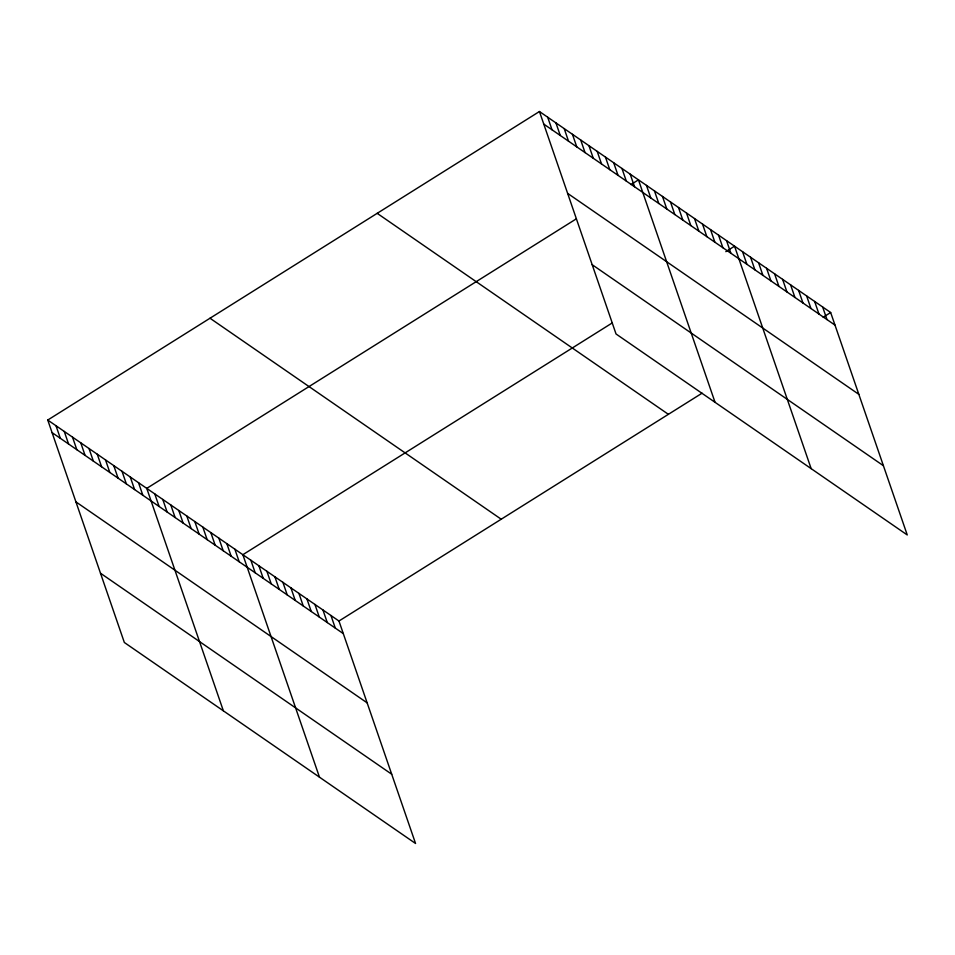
<?xml version="1.0" encoding="UTF-8"?>
<svg xmlns="http://www.w3.org/2000/svg" width="955" height="955" viewBox="0 0 955 955"><rect width="100%" height="100%" fill="white"/><g stroke="black" fill="none" stroke-linecap="round" stroke-linejoin="round"><path stroke-width="1.43" d="M47.75 420.045L338.965 621.025L415.556 843.48L124.341 642.488L47.75 420.045L539.444 111.52L830.659 312.512L907.25 534.955L616.035 333.975L539.444 111.52M576.044 219.017L146.76 488.375L223.363 710.818M630.968 184.566L638.453 179.862L715.044 402.306M612.239 322.933L242.857 554.7L319.459 777.143M725.824 251.666L734.55 246.187L811.153 468.63M338.965 621.025L702.092 393.174M823.162 317.215L830.659 312.512M543.777 124.102L834.98 325.094M567.616 193.364L858.832 394.343M592.196 264.714L883.399 465.706M377.189 213.335L668.393 414.327M210.005 318.23L501.22 519.222M52.083 432.615L343.287 633.607M75.923 501.876L367.138 702.856M100.502 573.227L391.705 774.218M822.649 306.985L826.982 319.567M814.639 301.458L818.972 314.04M806.629 295.931L810.962 308.513M798.619 290.404L802.952 302.986M790.609 284.877L794.942 297.459M782.611 279.349L786.932 291.932M774.601 273.822L778.922 286.404M766.59 268.295L770.924 280.877M758.58 262.768L762.914 275.35M750.57 257.241L754.904 269.823M742.56 251.714L746.894 264.296M726.552 240.66L730.873 253.242M718.542 235.133L722.863 247.715M710.532 229.606L714.865 242.176M702.522 224.079L706.855 236.649M694.512 218.552L698.845 231.122M686.502 213.025L690.835 225.595M678.492 207.498L682.825 220.068M670.494 201.971L674.815 214.541M662.484 196.444L666.805 209.014M654.473 190.916L658.807 203.487M646.463 185.389L650.797 197.96M630.205 174.168L634.538 186.738M621.956 168.474L626.289 181.044M613.707 162.78L618.028 175.35M605.446 157.086L609.779 169.656M597.197 151.391L601.531 163.962M588.949 145.697L593.282 158.267M580.7 140.003L585.033 152.573M572.451 134.309L576.772 146.879M564.202 128.615L568.523 141.185M555.941 122.92L560.275 135.491M547.693 117.226L552.026 129.796M330.955 615.498L335.289 628.08M322.945 609.97L327.279 622.553M314.935 604.443L319.268 617.026M306.925 598.916L311.258 611.498M298.915 593.389L303.248 605.971M290.917 587.862L295.238 600.444M282.907 582.335L287.228 594.917M274.897 576.808L279.23 589.39M266.887 571.281L271.22 583.863M258.877 565.754L263.21 578.336M250.867 560.227L255.2 572.809M234.858 549.173L239.18 561.755M226.848 543.646L231.17 556.228M218.838 538.119L223.172 550.701M210.828 532.592L215.162 545.174M202.818 527.065L207.151 539.647M194.808 521.537L199.141 534.12M186.798 516.01L191.131 528.593M178.8 510.483L183.121 523.065M170.79 504.956L175.123 517.526M162.78 499.429L167.113 511.999M154.77 493.902L159.103 506.472M138.511 482.681L142.844 495.251M130.262 476.987L134.595 489.557M122.013 471.293L126.335 483.863M113.752 465.598L118.086 478.169M105.504 459.904L109.837 472.474M97.255 454.21L101.588 466.78M89.006 448.516L93.339 461.086M80.757 442.822L85.079 455.392M72.508 437.127L76.83 449.698M64.248 431.433L68.581 444.003M55.999 425.739L60.332 438.309"/></g></svg>
